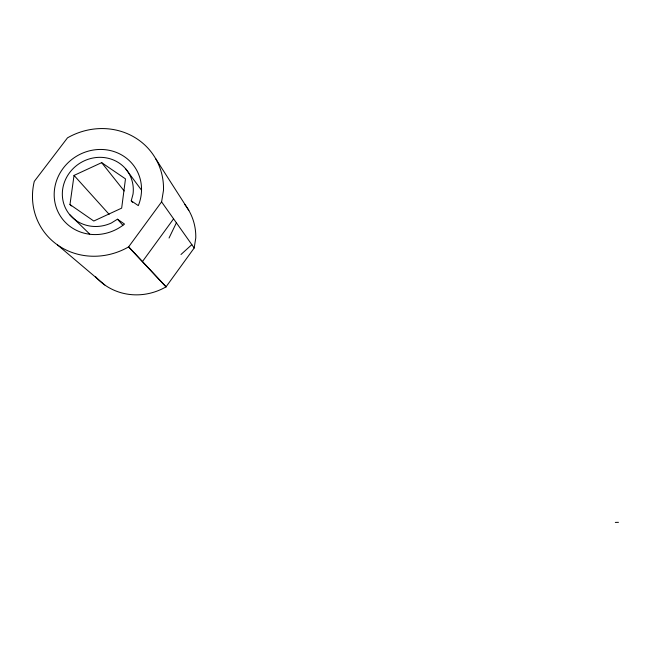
<?xml version="1.0" encoding="UTF-8"?>
<svg xmlns="http://www.w3.org/2000/svg" width="651" height="651" viewBox="0 0 651 651"><rect width="100%" height="100%" fill="white"/><g stroke="black" fill="none" stroke-linecap="round" stroke-linejoin="round"><path stroke-width="0.98" d="M69.983 204.536L74.035 175.412L101.662 162.652L125.48 178.879L121.664 208.133L93.785 221.031L69.983 204.536L71.398 205.952M95.664 276.781A57.434 54.358 -34.2 0 0 166.005 286.879L194.193 247.982L195.78 237.924A57.434 54.358 -34.2 0 0 184.86 204.536M161.594 201.875L163.499 190.255A66.817 62.488 -33.6 0 0 67.501 137.841L34.283 181.377A66.817 62.488 -33.6 0 0 57.809 245.15A66.817 62.488 -33.6 0 0 128.572 246.932L161.594 201.875L194.193 247.982M131.25 200.801L133.032 194.112A36.187 33.844 -33.6 0 0 96.153 157.534A36.187 33.844 -33.6 0 0 63.18 201.517A36.187 33.844 -33.6 0 0 111.394 222.984L117.465 219.2L124.52 224.066A44.545 41.656 -33.6 0 1 56.238 207.417A44.545 41.656 -33.6 0 1 99.579 149.461A44.545 41.656 -33.6 0 1 138.305 205.626L131.25 200.801L132.503 202.363M169.04 238.03L176.397 222.805M142.471 261.547L173.589 218.834M180.986 254.5L191.833 244.638M615.325 522.419L618.45 522.322M57.508 244.931L104.787 284.983M69.519 214.431L89.7 234.067M128.695 246.843L166.111 286.806M128.572 246.932L166.005 286.879M74.035 175.412L109.116 214.317M117.465 219.2L122.819 225.222M101.662 162.652L124.178 190.979M125.855 169.057L141.527 190.182M155.613 158.575L188.823 210.428"/></g></svg>
